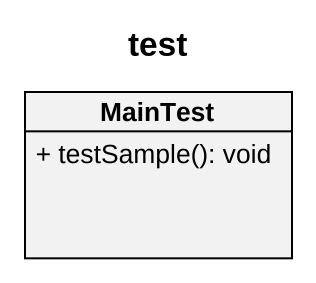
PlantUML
@startuml
title test
hide circle
hide empty members
skinparam classAttributeIconSize 0
class MainTest {
  + testSample(): void
}
@enduml
